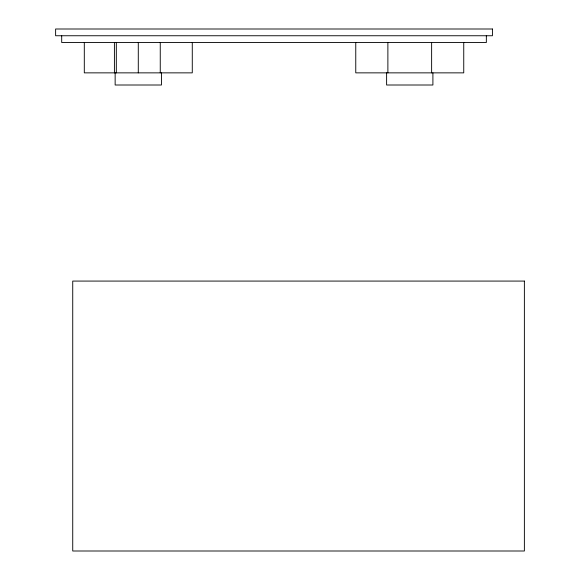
<?xml version="1.0" encoding="UTF-8"?>
<svg xmlns="http://www.w3.org/2000/svg" width="580" height="580" viewBox="0 0 580 580"><rect width="100%" height="100%" fill="white"/><g stroke="black" fill="none" stroke-linecap="round" stroke-linejoin="round"><path stroke-width="0.87" d="M486.345 35.75L486.345 42.499L61.697 42.499L61.697 35.75M463.746 42.499L463.746 72.862L355.765 72.862L355.765 42.499M432.905 72.862L432.905 85.006L386.613 85.006L386.613 72.862M431.629 42.499L431.629 72.862M387.882 42.499L387.882 72.862M192.277 42.499L192.277 72.862L84.303 72.862L84.303 42.499M161.436 72.862L161.436 85.006L115.144 85.006L115.144 72.862M160.254 42.499L160.254 72.862M138.286 42.499L138.286 72.862M116.319 42.499L116.319 72.862M114.412 42.499L114.412 72.862M492.42 29L55.622 29L55.622 35.75L492.42 35.75L492.42 29M524.378 281.075L72.732 281.075L72.732 551L524.378 551L524.378 281.075"/></g></svg>
